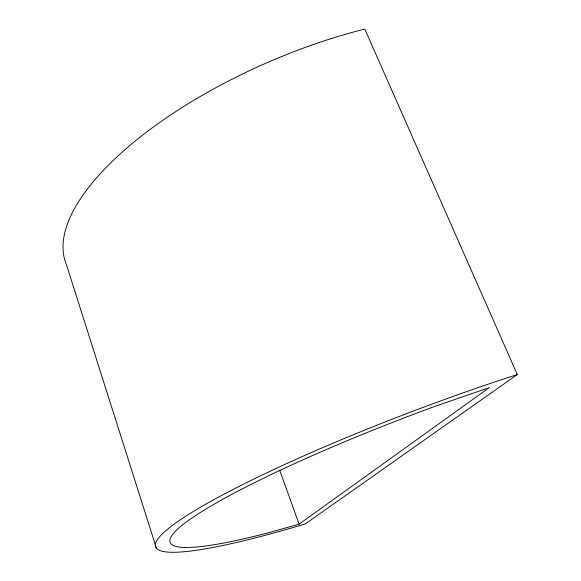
<?xml version="1.0" encoding="UTF-8"?>
<svg xmlns="http://www.w3.org/2000/svg" width="581" height="581" viewBox="0 0 581 581"><rect width="100%" height="100%" fill="white"/><g stroke="black" fill="none" stroke-linecap="round" stroke-linejoin="round"><path stroke-width="0.87" d="M299.113 524.149L489.355 387.578L433.542 406.867A275.256 33.945 -20.7 0 0 184.947 523.016A275.256 33.945 -20.7 0 0 269.032 532.595L299.113 524.149L279.766 470.457M517.308 374.527L305.359 523.888A291.582 36.087 -20.7 0 1 176.958 522.108A291.582 36.087 -20.7 0 1 517.308 374.527L364.788 29.05A267.158 106.628 -23.3 0 0 66.495 264.834L156.267 547.723"/></g></svg>
